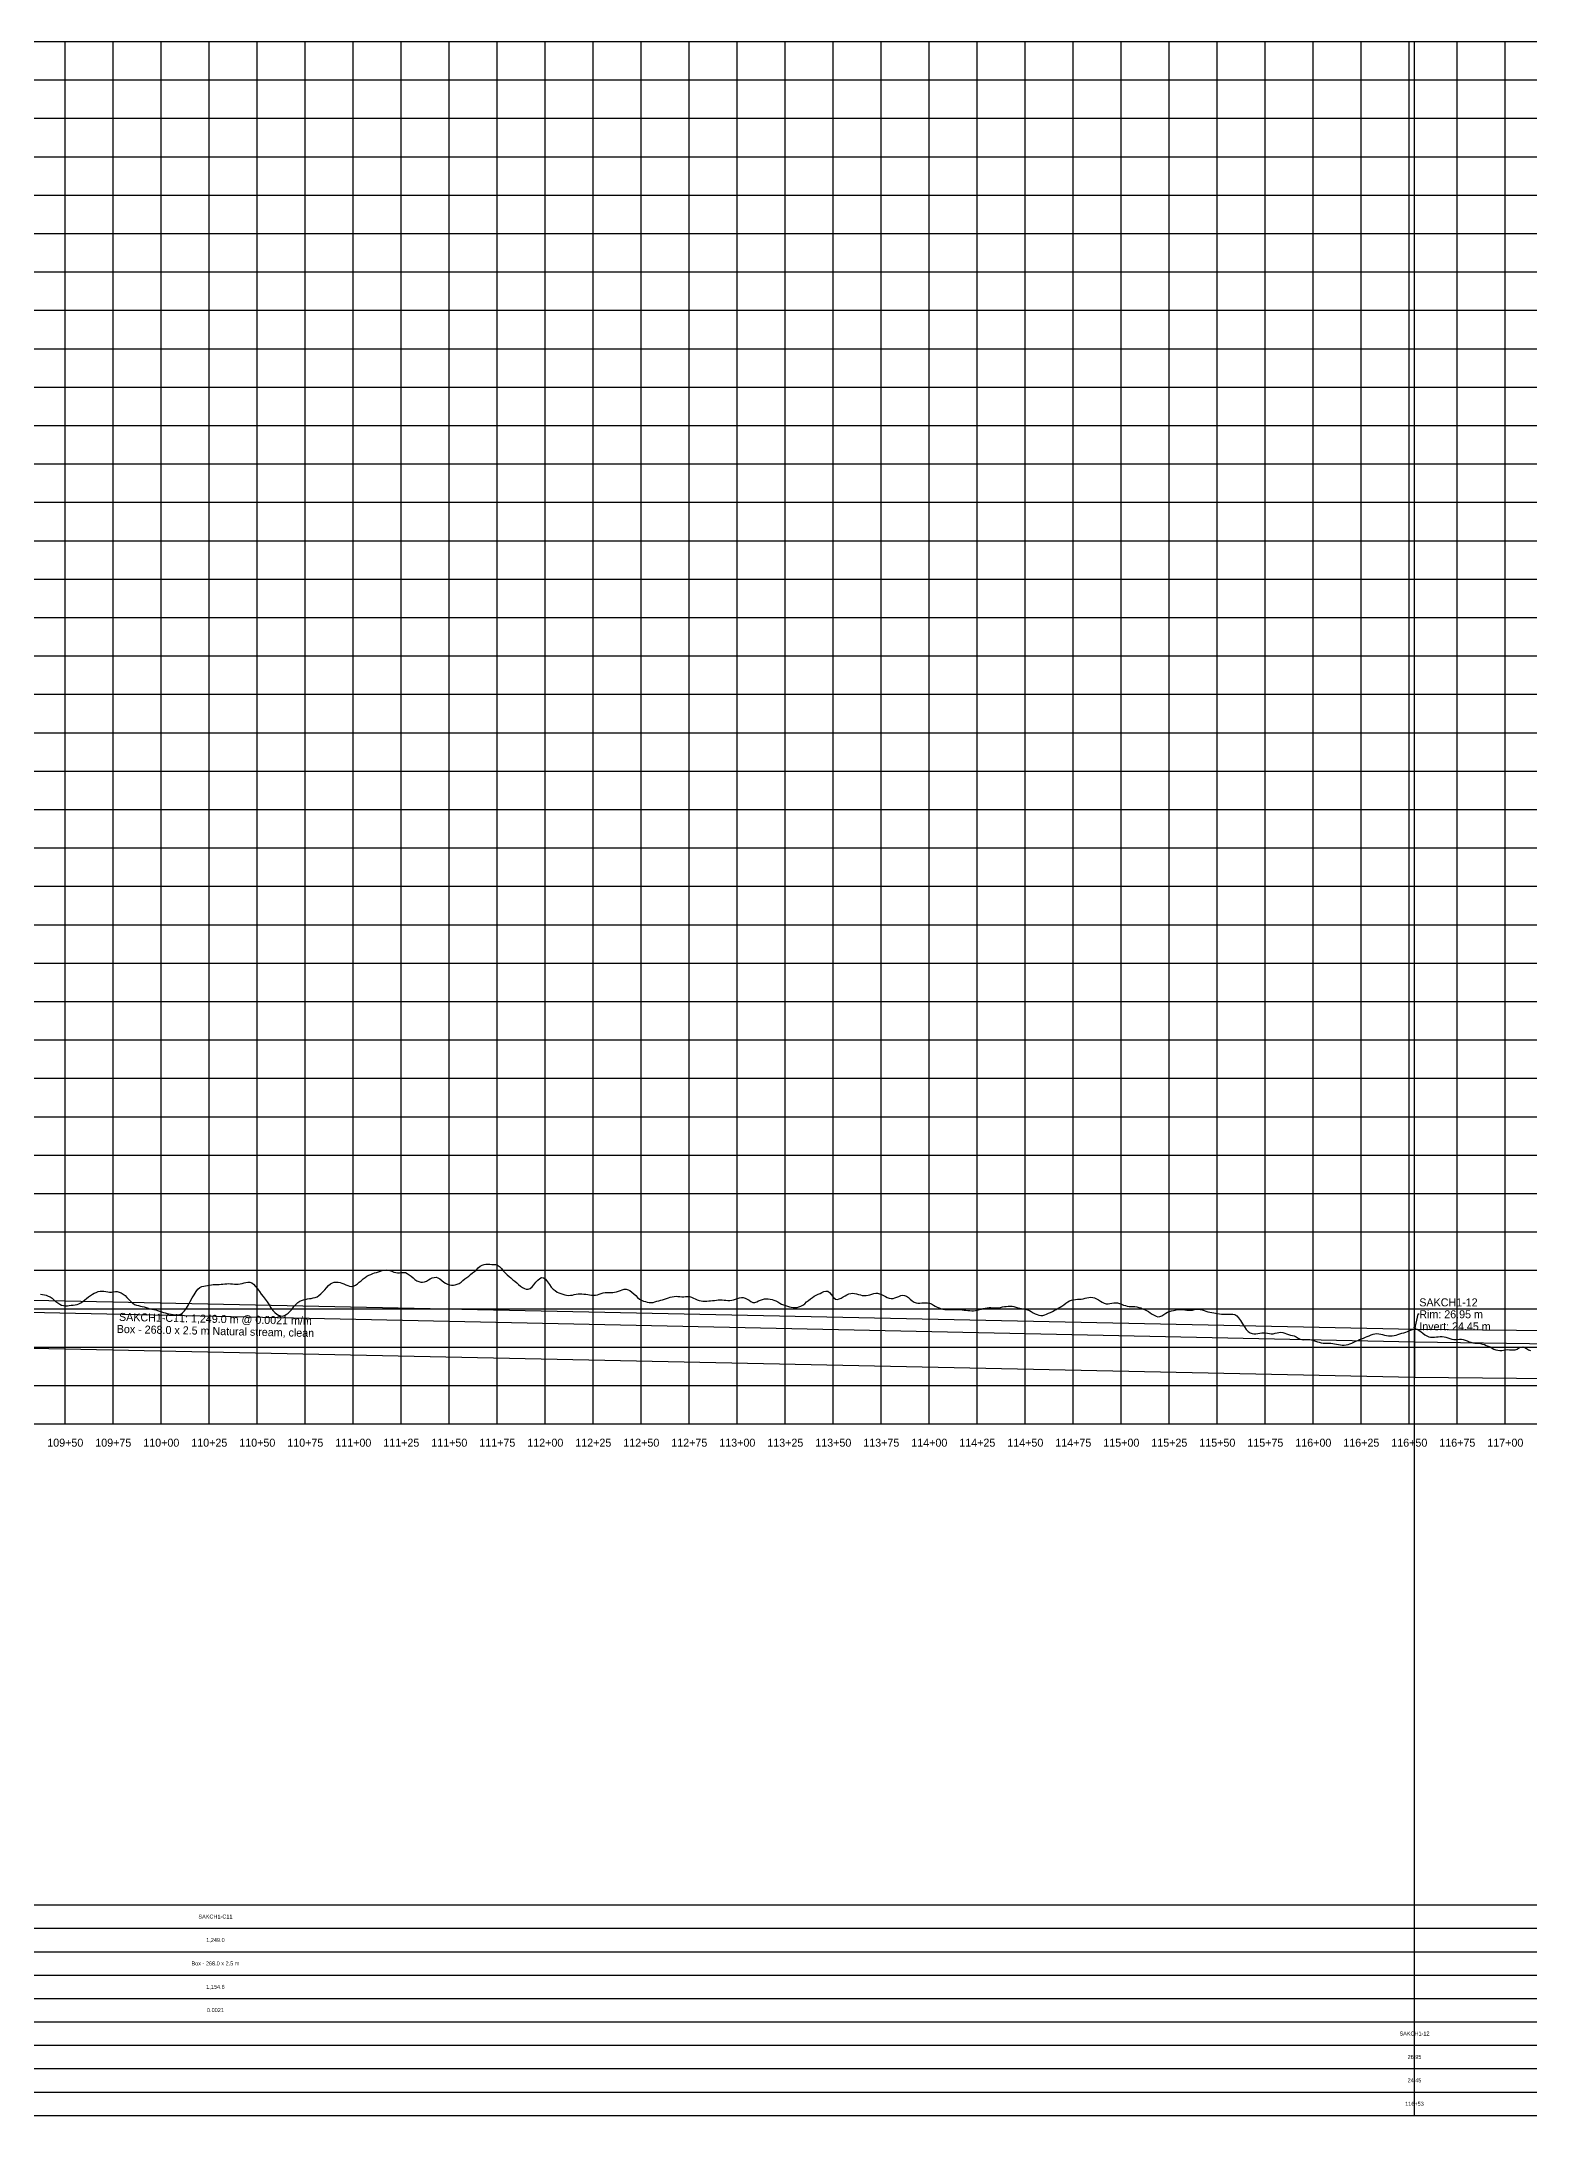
# Model space of a CAD drawing. Extents: x -64 to 12506, y -140 to 942.
# Drawn here: x 10938 to 11713, y -140 to 940 of the extents above; entities that cross this region are included whole.
import ezdxf
from ezdxf.enums import TextEntityAlignment as Align

# ---------------------------------------------------------------- set-up
doc = ezdxf.new("R2010")
doc.units = 0
for name, color, linetype in [('Annotation', 7, 'Continuous'), ('Annotation_Table', 254, 'Continuous'), ('Crown', 7, 'Continuous'), ('Grid', 254, 'Continuous'), ('Grid_Text', 7, 'Continuous'), ('Ground_Elevation', 3, 'Continuous'), ('Hydraulic_Grade', 5, 'Continuous'), ('Invert', 7, 'Continuous'), ('Structure', 7, 'Continuous')]:
    doc.layers.add(name, color=color, linetype=linetype)

msp = doc.modelspace()

# ---------------------------------------------------------------- linework, layer by layer
at = {"layer": 'Annotation', "color": 0}
msp.add_lwpolyline([(11652.7, 269.4), (11652.5, 270.4), (11653.3, 270.2)], close=True, dxfattribs=at)
msp.add_lwpolyline([(11655.2, 277.1), (11654.4, 277.1), (11652.7, 269.4)], dxfattribs=at)
at = {"layer": 'Annotation_Table', "color": 254}
for points in [[(11652.7, -140.2), (11652.7, 940)], [(-25, -30.5), (12475, -30.5)], [(-25, -42.7), (12475, -42.7)], [(-25, -54.9), (12475, -54.9)], [(-25, -67.1), (12475, -67.1)], [(-25, -79.2), (12475, -79.2)], [(-25, -91.4), (12475, -91.4)], [(-25, -103.6), (12475, -103.6)], [(-25, -115.8), (12475, -115.8)], [(-25, -128), (12475, -128)], [(-25, -140.2), (12475, -140.2)]]:
    msp.add_lwpolyline(points, dxfattribs=at)
at = {"layer": 'Crown', "color": 0}
for points in [[(10403.8, 295.6), (11652.7, 269.4)], [(11652.7, 269.4), (11652.7, 269.4)], [(11652.7, 269.4), (12466.6, 261.3)]]:
    msp.add_lwpolyline(points, dxfattribs=at)
at = {"layer": 'Grid', "color": 254}
for points in [[(-25, 940), (12475, 940)], [(10950, 220), (10950, 940)], [(10975, 220), (10975, 940)], [(11000, 220), (11000, 940)], [(11025, 220), (11025, 940)], [(11050, 220), (11050, 940)], [(11075, 220), (11075, 940)], [(11100, 220), (11100, 940)], [(11125, 220), (11125, 940)], [(11150, 220), (11150, 940)], [(11175, 220), (11175, 940)], [(11200, 220), (11200, 940)], [(11225, 220), (11225, 940)], [(11250, 220), (11250, 940)], [(11275, 220), (11275, 940)], [(11300, 220), (11300, 940)], [(11325, 220), (11325, 940)], [(11350, 220), (11350, 940)], [(11375, 220), (11375, 940)], [(11400, 220), (11400, 940)], [(11425, 220), (11425, 940)], [(11450, 220), (11450, 940)], [(11475, 220), (11475, 940)], [(11500, 220), (11500, 940)], [(11525, 220), (11525, 940)], [(11550, 220), (11550, 940)], [(11575, 220), (11575, 940)], [(11600, 220), (11600, 940)], [(11625, 220), (11625, 940)], [(11650, 220), (11650, 940)], [(11675, 220), (11675, 940)], [(11700, 220), (11700, 940)], [(-25, 920), (12475, 920)], [(-25, 900), (12475, 900)], [(-25, 880), (12475, 880)], [(-25, 860), (12475, 860)], [(-25, 840), (12475, 840)], [(-25, 820), (12475, 820)], [(-25, 800), (12475, 800)], [(-25, 780), (12475, 780)], [(-25, 760), (12475, 760)], [(-25, 740), (12475, 740)], [(-25, 720), (12475, 720)], [(-25, 700), (12475, 700)], [(-25, 680), (12475, 680)], [(-25, 660), (12475, 660)], [(-25, 640), (12475, 640)], [(-25, 620), (12475, 620)], [(-25, 600), (12475, 600)], [(-25, 580), (12475, 580)], [(-25, 560), (12475, 560)], [(-25, 540), (12475, 540)], [(-25, 520), (12475, 520)], [(-25, 500), (12475, 500)], [(-25, 480), (12475, 480)], [(-25, 460), (12475, 460)], [(-25, 440), (12475, 440)], [(-25, 420), (12475, 420)], [(-25, 400), (12475, 400)], [(-25, 380), (12475, 380)], [(-25, 360), (12475, 360)], [(-25, 340), (12475, 340)], [(-25, 320), (12475, 320)], [(-25, 300), (12475, 300)], [(-25, 280), (12475, 280)], [(-25, 260), (12475, 260)], [(-25, 240), (12475, 240)], [(-25, 220), (12475, 220)]]:
    msp.add_lwpolyline(points, dxfattribs=at)
at = {"layer": 'Ground_Elevation', "color": 3}
msp.add_lwpolyline([(10937.1, 287.6), (10938.1, 287.4), (10939.1, 287.2), (10940.1, 287), (10941.1, 286.6), (10942.1, 286.1), (10943.1, 285.5), (10944.1, 284.7), (10945.1, 283.8), (10946.1, 283), (10947.1, 282.4), (10948.1, 281.9), (10949.1, 281.6), (10950.1, 281.5), (10951.1, 281.5), (10952.1, 281.6), (10953.1, 281.8), (10954.1, 281.9), (10955.1, 282), (10956.1, 282.2), (10957.1, 282.6), (10958.1, 283.1), (10959.1, 283.8), (10960.1, 284.6), (10961.1, 285.4), (10962.1, 286.2), (10963.1, 286.9), (10964.1, 287.5), (10965.1, 288.1), (10966.1, 288.5), (10967.1, 288.9), (10968.1, 289.1), (10969.1, 289.1), (10970.1, 289.1), (10971.1, 288.9), (10972.1, 288.8), (10973.1, 288.7), (10974.1, 288.7), (10975.1, 288.8), (10976.1, 288.9), (10977.1, 288.9), (10978.1, 288.7), (10979.1, 288.3), (10980.1, 287.6), (10981.1, 286.8), (10982.1, 285.8), (10983.1, 284.8), (10984.1, 283.7), (10985.1, 282.8), (10986.1, 282.2), (10987.1, 281.8), (10988.1, 281.6), (10989.1, 281.4), (10990.1, 281.1), (10991.1, 280.9), (10992.1, 280.6), (10993.1, 280.2), (10994.1, 279.9), (10995.1, 279.7), (10996.1, 279.6), (10997.1, 279.4), (10998.1, 279.1), (10999.1, 278.8), (11000.1, 278.4), (11001.1, 278.1), (11002.1, 277.8), (11003.1, 277.5), (11004.1, 277.3), (11005.1, 277.1), (11006.1, 276.9), (11007.1, 276.8), (11008.1, 276.8), (11009.1, 276.8), (11010.1, 277.2), (11011.1, 277.8), (11012.1, 278.9), (11013.1, 280.3), (11014.1, 282), (11015.1, 283.8), (11016.1, 285.6), (11017.1, 287.3), (11018.1, 288.9), (11019.1, 290.1), (11020.1, 291), (11021.1, 291.5), (11022.1, 291.7), (11023.1, 291.9), (11024.1, 292.1), (11025.1, 292.3), (11026.1, 292.5), (11027.1, 292.6), (11028.1, 292.6), (11029.1, 292.6), (11030.1, 292.6), (11031.1, 292.7), (11032.1, 292.8), (11033.1, 292.9), (11034.1, 293), (11035.1, 293.1), (11036.1, 293), (11037.1, 292.9), (11038.1, 292.8), (11039.1, 292.7), (11040.1, 292.8), (11041.1, 293), (11042.1, 293.2), (11043.1, 293.5), (11044.1, 293.7), (11045.1, 293.8), (11046.1, 293.8), (11047.1, 293.4), (11048.1, 292.7), (11049.1, 291.6), (11050.1, 290.3), (11051.1, 288.9), (11052.1, 287.6), (11053.1, 286.3), (11054.1, 285), (11055.1, 283.6), (11056.1, 282), (11057.1, 280.5), (11058.1, 279.1), (11059.1, 278), (11060.1, 277.2), (11061.1, 276.6), (11062.1, 276.3), (11063.1, 276.2), (11064.1, 276.5), (11065.1, 277), (11066.1, 277.7), (11067.1, 278.7), (11068.1, 279.8), (11069.1, 281.1), (11070.1, 282.2), (11071.1, 283.2), (11072.1, 283.9), (11073.1, 284.3), (11074.1, 284.6), (11075.1, 284.8), (11076.1, 285.1), (11077.1, 285.3), (11078.1, 285.4), (11079.1, 285.6), (11080.1, 285.8), (11081.1, 286.2), (11082.1, 286.9), (11083.1, 287.8), (11084.1, 288.8), (11085.1, 289.9), (11086.1, 290.9), (11087.1, 292), (11088.1, 292.9), (11089.1, 293.5), (11090.1, 293.8), (11091.1, 293.9), (11092.1, 293.9), (11093.1, 293.6), (11094.1, 293.3), (11095.1, 293), (11096.1, 292.5), (11097.1, 292), (11098.1, 291.7), (11099.1, 291.6), (11100.1, 291.8), (11101.1, 292.3), (11102.1, 293), (11103.1, 293.8), (11104.1, 294.6), (11105.1, 295.5), (11106.1, 296.3), (11107.1, 296.9), (11108.1, 297.5), (11109.1, 297.9), (11110.1, 298.3), (11111.1, 298.6), (11112.1, 298.9), (11113.1, 299.2), (11114.1, 299.6), (11115.1, 299.9), (11116.1, 300.1), (11117.1, 300.2), (11118.1, 300.1), (11119.1, 299.9), (11120.1, 299.5), (11121.1, 299.1), (11122.1, 298.8), (11123.1, 298.7), (11124.1, 298.7), (11125.1, 298.9), (11126.1, 298.9), (11127.1, 298.8), (11128.1, 298.4), (11129.1, 297.7), (11130.1, 296.9), (11131.1, 296), (11132.1, 295.2), (11133.1, 294.5), (11134.1, 294.1), (11135.1, 293.9), (11136.1, 293.8), (11137.1, 294), (11138.1, 294.4), (11139.1, 295), (11140.1, 295.6), (11141.1, 296), (11142.1, 296.3), (11143.1, 296.4), (11144.1, 296.1), (11145.1, 295.5), (11146.1, 294.7), (11147.1, 293.9), (11148.1, 293.3), (11149.1, 292.8), (11150.1, 292.4), (11151.1, 292.2), (11152.1, 292.2), (11153.1, 292.4), (11154.1, 292.7), (11155.1, 293.2), (11156.1, 293.9), (11157.1, 294.7), (11158.1, 295.5), (11159.1, 296.3), (11160.1, 297), (11161.1, 297.8), (11162.1, 298.6), (11163.1, 299.4), (11164.1, 300.3), (11165.1, 301.2), (11166.1, 302.1), (11167.1, 302.7), (11168.1, 303.1), (11169.1, 303.2), (11170.1, 303.2), (11171.1, 303.2), (11172.1, 303.1), (11173.1, 303.1), (11174.1, 303), (11175.1, 302.6), (11176.1, 301.9), (11177.1, 300.9), (11178.1, 299.7), (11179.1, 298.6), (11180.1, 297.6), (11181.1, 296.8), (11182.1, 296), (11183.1, 295.1), (11184.1, 294.3), (11185.1, 293.5), (11186.1, 292.6), (11187.1, 291.8), (11188.1, 291.1), (11189.1, 290.5), (11190.1, 290.1), (11191.1, 290.1), (11192.1, 290.6), (11193.1, 291.4), (11194.1, 292.5), (11195.1, 293.8), (11196.1, 294.9), (11197.1, 295.8), (11198.1, 296.2), (11199.1, 296.1), (11200.1, 295.3), (11201.1, 294), (11202.1, 292.6), (11203.1, 291.3), (11204.1, 290.2), (11205.1, 289.4), (11206.1, 288.7), (11207.1, 288.2), (11208.1, 287.9), (11209.1, 287.6), (11210.1, 287.3), (11211.1, 287.1), (11212.1, 286.9), (11213.1, 287), (11214.1, 287.1), (11215.1, 287.4), (11216.1, 287.6), (11217.1, 287.7), (11218.1, 287.7), (11219.1, 287.7), (11220.1, 287.6), (11221.1, 287.5), (11222.1, 287.4), (11223.1, 287.2), (11224.1, 287), (11225.1, 287), (11226.1, 287.1), (11227.1, 287.3), (11228.1, 287.6), (11229.1, 287.9), (11230.1, 288.2), (11231.1, 288.4), (11232.1, 288.5), (11233.1, 288.5), (11234.1, 288.5), (11235.1, 288.5), (11236.1, 288.6), (11237.1, 288.8), (11238.1, 289.1), (11239.1, 289.5), (11240.1, 289.8), (11241.1, 290.1), (11242.1, 290.1), (11243.1, 289.9), (11244.1, 289.4), (11245.1, 288.7), (11246.1, 287.8), (11247.1, 286.8), (11248.1, 285.8), (11249.1, 285), (11250.1, 284.4), (11251.1, 284), (11252.1, 283.7), (11253.1, 283.4), (11254.1, 283.3), (11255.1, 283.2), (11256.1, 283.3), (11257.1, 283.6), (11258.1, 283.9), (11259.1, 284.1), (11260.1, 284.4), (11261.1, 284.6), (11262.1, 284.9), (11263.1, 285.3), (11264.1, 285.6), (11265.1, 286), (11266.1, 286.2), (11267.1, 286.4), (11268.1, 286.5), (11269.1, 286.4), (11270.1, 286.3), (11271.1, 286.2), (11272.1, 286.2), (11273.1, 286.3), (11274.1, 286.4), (11275.1, 286.3), (11276.1, 286), (11277.1, 285.5), (11278.1, 285.1), (11279.1, 284.6), (11280.1, 284.3), (11281.1, 284.1), (11282.1, 283.9), (11283.1, 283.9), (11284.1, 284), (11285.1, 284.1), (11286.1, 284.1), (11287.1, 284.2), (11288.1, 284.3), (11289.1, 284.5), (11290.1, 284.7), (11291.1, 284.7), (11292.1, 284.7), (11293.1, 284.5), (11294.1, 284.4), (11295.1, 284.3), (11296.1, 284.3), (11297.1, 284.4), (11298.1, 284.6), (11299.1, 285), (11300.1, 285.4), (11301.1, 285.7), (11302.1, 285.8), (11303.1, 285.8), (11304.1, 285.5), (11305.1, 285), (11306.1, 284.4), (11307.1, 283.7), (11308.1, 283.3), (11309.1, 283.3), (11310.1, 283.6), (11311.1, 284.1), (11312.1, 284.4), (11313.1, 284.8), (11314.1, 285.1), (11315.1, 285.2), (11316.1, 285.1), (11317.1, 285), (11318.1, 284.8), (11319.1, 284.5), (11320.1, 284.1), (11321.1, 283.5), (11322.1, 282.9), (11323.1, 282.4), (11324.1, 282), (11325.1, 281.6), (11326.1, 281.3), (11327.1, 281), (11328.1, 280.8), (11329.1, 280.6), (11330.1, 280.6), (11331.1, 280.7), (11332.1, 281), (11333.1, 281.4), (11334.1, 281.9), (11335.1, 282.6), (11336.1, 283.5), (11337.1, 284.3), (11338.1, 285.1), (11339.1, 285.9), (11340.1, 286.5), (11341.1, 287.1), (11342.1, 287.5), (11343.1, 288), (11344.1, 288.5), (11345.1, 289), (11346.1, 289.2), (11347.1, 289.1), (11348.1, 288.4), (11349.1, 287.2), (11350.1, 285.8), (11351.1, 284.9), (11352.1, 284.8), (11353.1, 285.1), (11354.1, 285.5), (11355.1, 286.1), (11356.1, 286.7), (11357.1, 287.3), (11358.1, 287.7), (11359.1, 288), (11360.1, 288.1), (11361.1, 287.9), (11362.1, 287.7), (11363.1, 287.4), (11364.1, 287.2), (11365.1, 286.9), (11366.1, 286.8), (11367.1, 286.8), (11368.1, 287), (11369.1, 287.3), (11370.1, 287.6), (11371.1, 287.9), (11372.1, 288.1), (11373.1, 288.1), (11374.1, 287.8), (11375.1, 287.4), (11376.1, 286.8), (11377.1, 286.3), (11378.1, 285.9), (11379.1, 285.5), (11380.1, 285.4), (11381.1, 285.4), (11382.1, 285.6), (11383.1, 286), (11384.1, 286.4), (11385.1, 286.8), (11386.1, 287), (11387.1, 286.9), (11388.1, 286.5), (11389.1, 285.8), (11390.1, 284.9), (11391.1, 284.1), (11392.1, 283.4), (11393.1, 283), (11394.1, 282.9), (11395.1, 282.9), (11396.1, 283.1), (11397.1, 283.1), (11398.1, 283.1), (11399.1, 283.1), (11400.1, 282.9), (11401.1, 282.5), (11402.1, 281.9), (11403.1, 281.4), (11404.1, 280.8), (11405.1, 280.4), (11406.1, 280), (11407.1, 279.7), (11408.1, 279.6), (11409.1, 279.6), (11410.1, 279.6), (11411.1, 279.6), (11412.1, 279.6), (11413.1, 279.5), (11414.1, 279.5), (11415.1, 279.5), (11416.1, 279.5), (11417.1, 279.4), (11418.1, 279.3), (11419.1, 279.2), (11420.1, 279.1), (11421.1, 279), (11422.1, 278.9), (11423.1, 278.9), (11424.1, 279.1), (11425.1, 279.3), (11426.1, 279.5), (11427.1, 279.8), (11428.1, 280.1), (11429.1, 280.3), (11430.1, 280.5), (11431.1, 280.6), (11432.1, 280.6), (11433.1, 280.5), (11434.1, 280.5), (11435.1, 280.5), (11436.1, 280.5), (11437.1, 280.6), (11438.1, 280.9), (11439.1, 281.1), (11440.1, 281.2), (11441.1, 281.3), (11442.1, 281.4), (11443.1, 281.3), (11444.1, 281.1), (11445.1, 280.8), (11446.1, 280.5), (11447.1, 280.3), (11448.1, 280.1), (11449.1, 279.9), (11450.1, 279.7), (11451.1, 279.4), (11452.1, 279), (11453.1, 278.5), (11454.1, 277.9), (11455.1, 277.4), (11456.1, 277), (11457.1, 276.6), (11458.1, 276.5), (11459.1, 276.5), (11460.1, 276.8), (11461.1, 277.1), (11462.1, 277.6), (11463.1, 278.1), (11464.1, 278.6), (11465.1, 279.1), (11466.1, 279.6), (11467.1, 280.2), (11468.1, 280.8), (11469.1, 281.4), (11470.1, 282.1), (11471.1, 282.9), (11472.1, 283.6), (11473.1, 284.1), (11474.1, 284.5), (11475.1, 284.7), (11476.1, 284.8), (11477.1, 284.9), (11478.1, 284.9), (11479.1, 285), (11480.1, 285.2), (11481.1, 285.5), (11482.1, 285.7), (11483.1, 285.9), (11484.1, 286), (11485.1, 285.9), (11486.1, 285.6), (11487.1, 285.2), (11488.1, 284.6), (11489.1, 284), (11490.1, 283.4), (11491.1, 282.9), (11492.1, 282.6), (11493.1, 282.5), (11494.1, 282.7), (11495.1, 282.9), (11496.1, 283.1), (11497.1, 283.1), (11498.1, 283), (11499.1, 282.7), (11500.1, 282.4), (11501.1, 281.9), (11502.1, 281.6), (11503.1, 281.3), (11504.1, 281.2), (11505.1, 281.2), (11506.1, 281.2), (11507.1, 281.1), (11508.1, 280.9), (11509.1, 280.7), (11510.1, 280.4), (11511.1, 280), (11512.1, 279.6), (11513.1, 279.1), (11514.1, 278.5), (11515.1, 277.9), (11516.1, 277.2), (11517.1, 276.6), (11518.1, 276.1), (11519.1, 275.8), (11520.1, 275.9), (11521.1, 276.3), (11522.1, 276.9), (11523.1, 277.6), (11524.1, 278.2), (11525.1, 278.6), (11526.1, 278.9), (11527.1, 279.1), (11528.1, 279.3), (11529.1, 279.5), (11530.1, 279.6), (11531.1, 279.6), (11532.1, 279.6), (11533.1, 279.4), (11534.1, 279.3), (11535.1, 279.2), (11536.1, 279.2), (11537.1, 279.3), (11538.1, 279.5), (11539.1, 279.7), (11540.1, 279.7), (11541.1, 279.6), (11542.1, 279.4), (11543.1, 279), (11544.1, 278.7), (11545.1, 278.4), (11546.1, 278.2), (11547.1, 278), (11548.1, 277.8), (11549.1, 277.6), (11550.1, 277.5), (11551.1, 277.4), (11552.1, 277.2), (11553.1, 277.2), (11554.1, 277.1), (11555.1, 277.2), (11556.1, 277.2), (11557.1, 277.2), (11558.1, 277.2), (11559.1, 277), (11560.1, 276.3), (11561.1, 275.2), (11562.1, 273.8), (11563.1, 272.2), (11564.1, 270.6), (11565.1, 269.2), (11566.1, 268.2), (11567.1, 267.4), (11568.1, 267), (11569.1, 266.9), (11570.1, 266.9), (11571.1, 267), (11572.1, 267.2), (11573.1, 267.4), (11574.1, 267.4), (11575.1, 267.4), (11576.1, 267.2), (11577.1, 267), (11578.1, 266.9), (11579.1, 266.9), (11580.1, 267.2), (11581.1, 267.4), (11582.1, 267.6), (11583.1, 267.7), (11584.1, 267.6), (11585.1, 267.3), (11586.1, 266.9), (11587.1, 266.6), (11588.1, 266.3), (11589.1, 266.1), (11590.1, 265.8), (11591.1, 265.3), (11592.1, 264.7), (11593.1, 264.2), (11594.1, 263.9), (11595.1, 263.8), (11596.1, 263.9), (11597.1, 264), (11598.1, 264), (11599.1, 263.8), (11600.1, 263.5), (11601.1, 263.1), (11602.1, 262.8), (11603.1, 262.5), (11604.1, 262.2), (11605.1, 262.1), (11606.1, 262), (11607.1, 262), (11608.1, 262), (11609.1, 262), (11610.1, 261.8), (11611.1, 261.7), (11612.1, 261.5), (11613.1, 261.3), (11614.1, 261.2), (11615.1, 261), (11616.1, 261), (11617.1, 261.1), (11618.1, 261.3), (11619.1, 261.7), (11620.1, 262.1), (11621.1, 262.6), (11622.1, 263.1), (11623.1, 263.5), (11624.1, 264), (11625.1, 264.3), (11626.1, 264.7), (11627.1, 265.1), (11628.1, 265.5), (11629.1, 265.9), (11630.1, 266.4), (11631.1, 266.7), (11632.1, 266.9), (11633.1, 267), (11634.1, 266.9), (11635.1, 266.7), (11636.1, 266.5), (11637.1, 266.2), (11638.1, 266), (11639.1, 265.8), (11640.1, 265.8), (11641.1, 265.9), (11642.1, 266.1), (11643.1, 266.3), (11644.1, 266.6), (11645.1, 266.9), (11646.1, 267.2), (11647.1, 267.4), (11648.1, 267.8), (11649.1, 268.2), (11650.1, 268.6), (11651.1, 269), (11652.1, 269.3), (11653.1, 269.5), (11654.1, 269.3), (11655.1, 268.7), (11656.1, 267.9), (11657.1, 267.2), (11658.1, 266.4), (11659.1, 265.9), (11660.1, 265.4), (11661.1, 265.2), (11662.1, 265.2), (11663.1, 265.2), (11664.1, 265.3), (11665.1, 265.4), (11666.1, 265.5), (11667.1, 265.5), (11668.1, 265.4), (11669.1, 265.2), (11670.1, 264.9), (11671.1, 264.4), (11672.1, 264.1), (11673.1, 263.9), (11674.1, 263.9), (11675.1, 263.9), (11676.1, 264.1), (11677.1, 264.1), (11678.1, 264), (11679.1, 263.7), (11680.1, 263.2), (11681.1, 262.8), (11682.1, 262.5), (11683.1, 262.3), (11684.1, 262.1), (11685.1, 262.1), (11686.1, 262.1), (11687.1, 261.9), (11688.1, 261.6), (11689.1, 261.3), (11690.1, 260.9), (11691.1, 260.5), (11692.1, 260.1), (11693.1, 259.5), (11694.1, 259), (11695.1, 258.6), (11696.1, 258.4), (11697.1, 258.3), (11698.1, 258.3), (11699.1, 258.4), (11700.1, 258.6), (11701.1, 258.7), (11702.1, 258.6), (11703.1, 258.6), (11704.1, 258.5), (11705.1, 258.6), (11706.1, 259), (11707.1, 259.6), (11708.1, 260), (11709.1, 260.1), (11710.1, 259.8), (11711.1, 259.2), (11712.1, 258.6), (11713.1, 258.3)], dxfattribs=at)
at = {"layer": 'Hydraulic_Grade', "color": 5}
for points in [[(10403.8, 289.4), (11652.7, 262.8)], [(11652.7, 262.8), (11652.7, 262.8)], [(11652.7, 262.8), (12466.6, 250.9)]]:
    msp.add_lwpolyline(points, dxfattribs=at)
at = {"layer": 'Invert', "color": 0}
for points in [[(10403.8, 270.6), (11652.7, 244.4)], [(11652.7, 244.4), (11652.7, 244.4)], [(11652.7, 244.4), (12466.6, 236.3)]]:
    msp.add_lwpolyline(points, dxfattribs=at)
at = {"layer": 'Structure', "color": 0}
msp.add_lwpolyline([(11652.7, 269.4), (11652.7, 244.4)], dxfattribs=at)
msp.add_lwpolyline([(11652.7, 269.4), (11652.7, 244.4)], dxfattribs=at)

# ---------------------------------------------------------------- texts
at = {"layer": 'Annotation', "color": 0}
for s, height, p in [('SAKCH1-12', 4.17, (11655.2, 283.3)), ('Rim: 26.95 m', 4.167, (11655.2, 277.1)), ('Invert: 24.45 m', 4.167, (11655.2, 270.8))]:
    msp.add_text(s, height=height, dxfattribs=at).set_placement(p, align=Align.MIDDLE_LEFT)
for s, p in [('Box - 268.0 x 2.5 m Natural stream, clean', (11028.2, 268.4)), ('SAKCH1-C11: 1,249.0 m @ 0.0021 m/m', (11028.2, 274.7))]:
    msp.add_text(s, height=4.167, rotation=358.8001, dxfattribs=at).set_placement(p, align=Align.MIDDLE_CENTER)
at = {"layer": 'Annotation_Table', "color": 0}
for s, height, p in [('SAKCH1-C11', 2.08, (11028.2, -36.6)), ('1,249.0', 2.08, (11028.2, -48.8)), ('Box - 268.0 x 2.5 m', 2.083, (11028.2, -61)), ('1,154.6', 2.08, (11028.2, -73.2)), ('0.0021', 2.08, (11028.2, -85.3)), ('SAKCH1-12', 2.08, (11652.7, -97.5)), ('26.95', 2.08, (11652.7, -109.7)), ('24.45', 2.08, (11652.7, -121.9)), ('116+53', 2.08, (11652.7, -134.1))]:
    msp.add_text(s, height=height, dxfattribs=at).set_placement(p, align=Align.MIDDLE_CENTER)
at = {"layer": 'Grid_Text', "color": 0}
for s, p in [('109+50', (10950, 212.3)), ('109+75', (10975, 212.3)), ('110+00', (11000, 212.3)), ('110+25', (11025, 212.3)), ('110+50', (11050, 212.3)), ('110+75', (11075, 212.3)), ('111+00', (11100, 212.3)), ('111+25', (11125, 212.3)), ('111+50', (11150, 212.3)), ('111+75', (11175, 212.3)), ('112+00', (11200, 212.3)), ('112+25', (11225, 212.3)), ('112+50', (11250, 212.3)), ('112+75', (11275, 212.3)), ('113+00', (11300, 212.3)), ('113+25', (11325, 212.3)), ('113+50', (11350, 212.3)), ('113+75', (11375, 212.3)), ('114+00', (11400, 212.3)), ('114+25', (11425, 212.3)), ('114+50', (11450, 212.3)), ('114+75', (11475, 212.3)), ('115+00', (11500, 212.3)), ('115+25', (11525, 212.3)), ('115+50', (11550, 212.3)), ('115+75', (11575, 212.3)), ('116+00', (11600, 212.3)), ('116+25', (11625, 212.3)), ('116+50', (11650, 212.3)), ('116+75', (11675, 212.3)), ('117+00', (11700, 212.3))]:
    msp.add_text(s, height=4.17, dxfattribs=at).set_placement(p, align=Align.TOP_CENTER)

doc.saveas('drawing.dxf')
